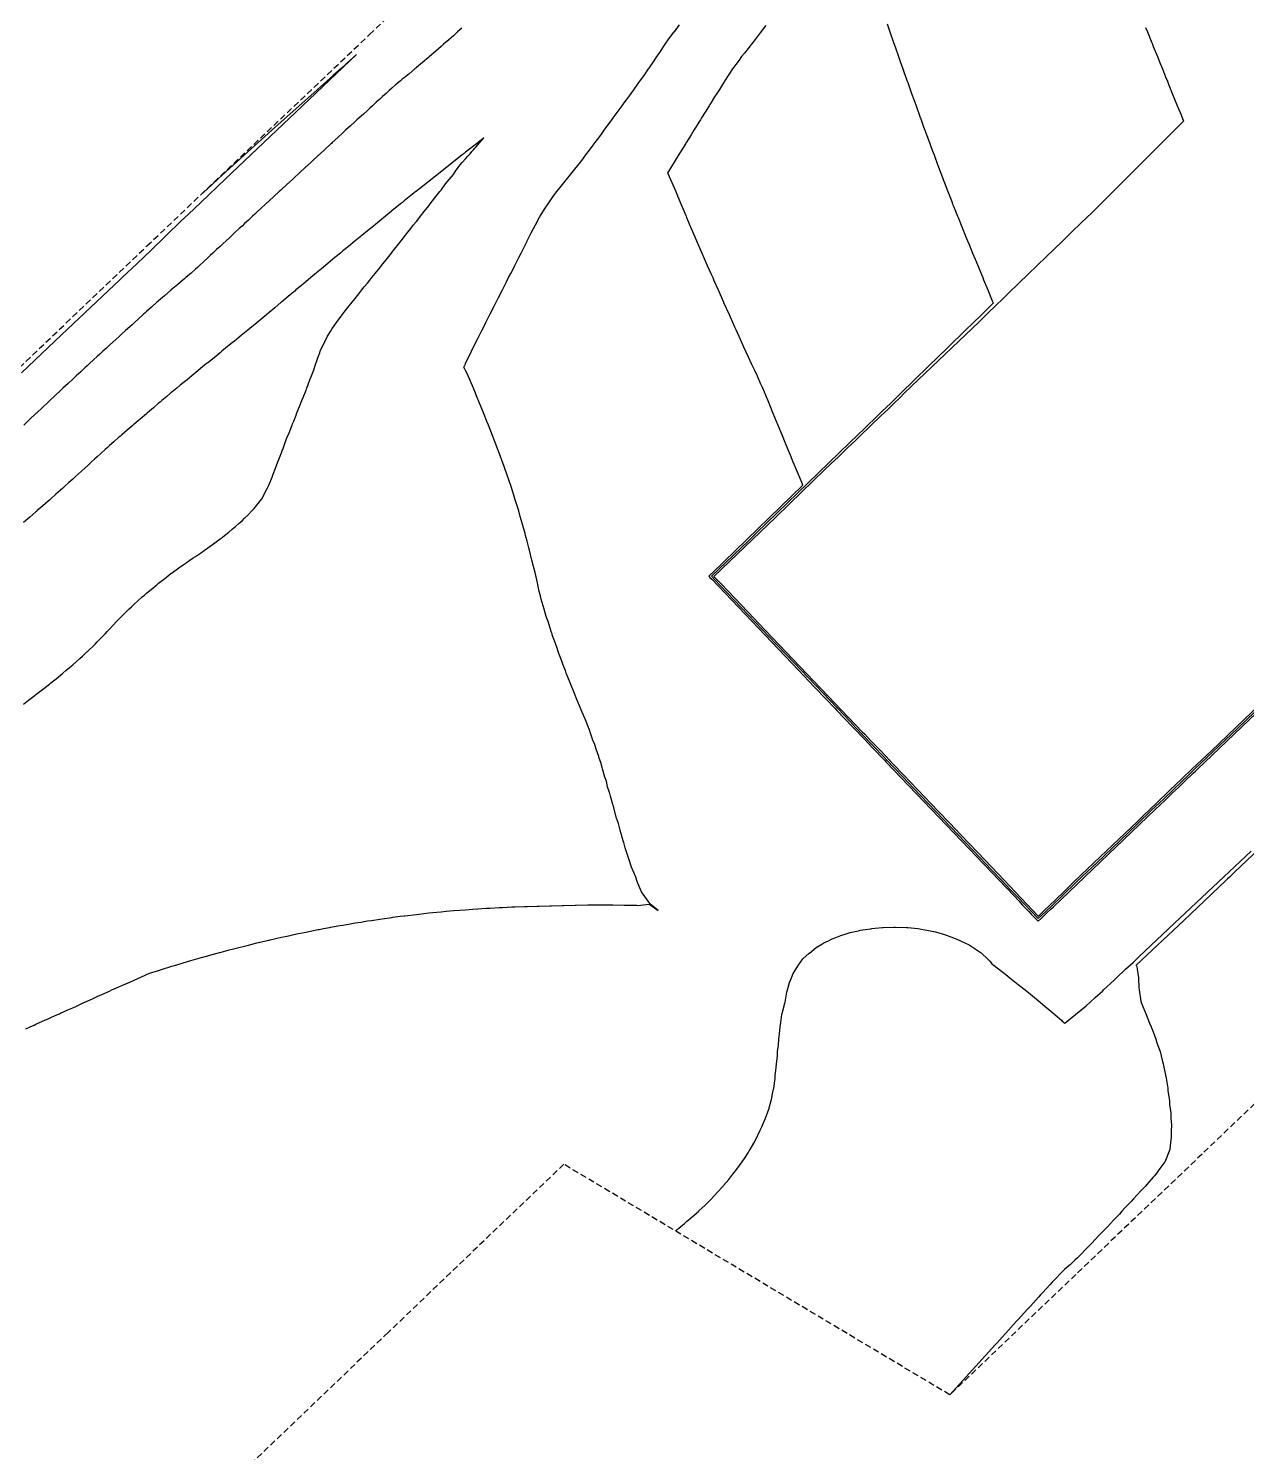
# Model space of a CAD drawing. Extents: x 6012137 to 6013842, y 2108997 to 2110704.
# Drawn here: x 6013076.1 to 6013175.3, y 2109913 to 2110028.9 of the extents above; entities that cross this region are included whole.
import ezdxf

# ---------------------------------------------------------------- set-up
doc = ezdxf.new("R2010")
doc.units = 0
doc.linetypes.add('HIDDENX2', pattern=[0.75, 0.5, -0.25])
doc.layers.get('0').update_dxf_attribs({"linetype": 'CONTINUOUS'})

msp = doc.modelspace()

# ---------------------------------------------------------------- linework, layer by layer
at = {"color": 6, "linetype": 'CONTINUOUS', "flags": 128}
for points in [[(6013111.38, 2110028.91), (6013111.03, 2110028.61), (6013110.84, 2110028.44), (6013110.68, 2110028.3), (6013110.31, 2110027.98), (6013109.89, 2110027.61), (6013109.78, 2110027.51), (6013109.68, 2110027.43), (6013109.24, 2110027.05), (6013108.73, 2110026.61), (6013108.7, 2110026.58), (6013108.68, 2110026.56), (6013108.16, 2110026.12), (6013107.68, 2110025.72), (6013107.62, 2110025.67), (6013107.55, 2110025.61), (6013107.07, 2110025.21), (6013106.68, 2110024.89), (6013106.52, 2110024.76), (6013106.34, 2110024.61), (6013105.98, 2110024.3), (6013105.68, 2110024.04), (6013105.45, 2110023.84), (6013105.2, 2110023.61), (6013104.92, 2110023.36), (6013104.68, 2110023.14), (6013104.4, 2110022.89), (6013104.09, 2110022.61), (6013103.88, 2110022.41), (6013103.68, 2110022.23), (6013103.36, 2110021.93), (6013103, 2110021.61), (6013102.83, 2110021.45), (6013102.68, 2110021.31), (6013102.31, 2110020.97), (6013101.91, 2110020.61), (6013101.79, 2110020.5), (6013101.68, 2110020.4), (6013101.27, 2110020.02), (6013100.82, 2110019.61), (6013100.75, 2110019.54), (6013100.68, 2110019.48), (6013100.23, 2110019.06), (6013099.74, 2110018.61), (6013099.71, 2110018.58), (6013099.68, 2110018.55), (6013099.19, 2110018.1), (6013098.68, 2110017.63), (6013098.67, 2110017.62), (6013098.65, 2110017.61), (6013098.15, 2110017.14), (6013097.68, 2110016.71), (6013097.63, 2110016.66), (6013097.57, 2110016.61), (6013097.11, 2110016.18), (6013096.68, 2110015.79), (6013096.59, 2110015.7), (6013096.49, 2110015.61), (6013096.07, 2110015.22), (6013095.68, 2110014.86), (6013095.41, 2110014.61), (6013094.68, 2110013.94), (6013094.51, 2110013.78), (6013094.33, 2110013.61), (6013093.99, 2110013.3), (6013093.68, 2110013.01), (6013093.47, 2110012.81), (6013093.25, 2110012.61), (6013092.95, 2110012.33), (6013092.68, 2110012.08), (6013092.44, 2110011.85), (6013092.17, 2110011.61), (6013091.92, 2110011.37), (6013091.68, 2110011.15), (6013091.4, 2110010.89), (6013091.1, 2110010.61), (6013090.88, 2110010.4), (6013090.68, 2110010.22), (6013090.36, 2110009.92), (6013090.02, 2110009.61), (6013089.84, 2110009.44), (6013089.68, 2110009.3), (6013089.32, 2110008.97), (6013088.9, 2110008.61), (6013088.78, 2110008.51), (6013088.68, 2110008.42), (6013088.24, 2110008.05), (6013087.7, 2110007.61), (6013087.69, 2110007.6), (6013087.68, 2110007.59), (6013087.15, 2110007.14), (6013086.68, 2110006.73), (6013086.62, 2110006.67), (6013086.54, 2110006.61), (6013086.09, 2110006.2), (6013085.68, 2110005.84), (6013085.56, 2110005.73), (6013085.42, 2110005.61), (6013085.03, 2110005.25), (6013084.68, 2110004.94), (6013084.51, 2110004.78), (6013084.32, 2110004.61), (6013083.98, 2110004.3), (6013083.68, 2110004.03), (6013083.46, 2110003.82), (6013083.22, 2110003.61), (6013082.94, 2110003.35), (6013082.68, 2110003.11), (6013082.42, 2110002.87), (6013082.13, 2110002.61), (6013081.9, 2110002.39), (6013081.68, 2110002.19), (6013081.38, 2110001.91), (6013081.05, 2110001.61), (6013080.86, 2110001.43), (6013080.68, 2110001.27), (6013080.34, 2110000.95), (6013079.97, 2110000.61), (6013079.82, 2110000.47), (6013079.68, 2110000.34), (6013079.3, 2109999.99), (6013078.89, 2109999.61), (6013078.78, 2109999.51), (6013078.68, 2109999.41), (6013078.26, 2109999.02), (6013077.82, 2109998.61), (6013077.75, 2109998.54), (6013077.68, 2109998.47), (6013077.23, 2109998.05), (6013076.76, 2109997.61), (6013076.72, 2109997.57), (6013076.68, 2109997.54), (6013076.2, 2109997.09), (6013075.69, 2109996.61)], [(6013075.85, 2109947.44), (6013076.22, 2109947.61), (6013076.54, 2109947.75), (6013076.68, 2109947.82), (6013077.23, 2109948.06), (6013077.68, 2109948.27), (6013077.91, 2109948.37), (6013078.43, 2109948.61), (6013078.6, 2109948.68), (6013078.68, 2109948.72), (6013079.29, 2109948.99), (6013079.68, 2109949.17), (6013079.98, 2109949.3), (6013080.65, 2109949.61), (6013080.67, 2109949.61), (6013080.68, 2109949.62), (6013081.36, 2109949.92), (6013081.68, 2109950.07), (6013082.05, 2109950.23), (6013082.68, 2109950.52), (6013082.88, 2109950.61), (6013083.43, 2109950.86), (6013083.68, 2109950.97), (6013084.34, 2109951.26), (6013085.93, 2109951.98), (6013086.68, 2109952.21), (6013086.98, 2109952.31), (6013087.68, 2109952.52), (6013087.74, 2109952.54), (6013087.96, 2109952.61), (6013088.51, 2109952.77), (6013088.68, 2109952.82), (6013089.29, 2109953), (6013089.68, 2109953.12), (6013090.06, 2109953.22), (6013090.68, 2109953.4), (6013090.84, 2109953.44), (6013091.45, 2109953.61), (6013091.63, 2109953.66), (6013091.68, 2109953.67), (6013092.42, 2109953.87), (6013092.68, 2109953.94), (6013093.21, 2109954.07), (6013093.68, 2109954.19), (6013094.01, 2109954.27), (6013094.68, 2109954.44), (6013094.82, 2109954.47), (6013095.4, 2109954.61), (6013095.63, 2109954.66), (6013095.68, 2109954.67), (6013095.77, 2109954.69), (6013096.68, 2109954.9), (6013097.26, 2109955.03), (6013097.68, 2109955.12), (6013098.08, 2109955.2), (6013098.68, 2109955.33), (6013098.91, 2109955.37), (6013099.68, 2109955.53), (6013099.75, 2109955.54), (6013100.11, 2109955.61), (6013100.59, 2109955.7), (6013100.68, 2109955.72), (6013101.43, 2109955.85), (6013101.68, 2109955.9), (6013102.29, 2109956), (6013102.68, 2109956.07), (6013103.14, 2109956.14), (6013103.68, 2109956.23), (6013104.01, 2109956.28), (6013104.68, 2109956.38), (6013104.88, 2109956.41), (6013105.68, 2109956.52), (6013105.76, 2109956.53), (6013106.34, 2109956.61), (6013106.68, 2109956.65), (6013106.73, 2109956.66), (6013107.68, 2109956.77), (6013107.87, 2109956.79), (6013108.68, 2109956.88), (6013109.34, 2109956.95), (6013109.68, 2109956.98), (6013110.1, 2109957.02), (6013110.68, 2109957.07), (6013111.19, 2109957.11), (6013111.68, 2109957.15), (6013112.27, 2109957.2), (6013112.68, 2109957.22), (6013113.34, 2109957.26), (6013113.68, 2109957.28), (6013114.4, 2109957.32), (6013114.68, 2109957.34), (6013115.44, 2109957.37), (6013115.68, 2109957.38), (6013116.48, 2109957.4), (6013116.68, 2109957.41), (6013117.51, 2109957.43), (6013117.68, 2109957.44), (6013118.54, 2109957.47), (6013118.68, 2109957.47), (6013119.57, 2109957.5), (6013119.68, 2109957.5), (6013120.6, 2109957.53), (6013120.68, 2109957.52), (6013121.62, 2109957.54), (6013121.68, 2109957.54), (6013121.75, 2109957.54), (6013122.68, 2109957.54), (6013122.75, 2109957.54), (6013123.68, 2109957.54), (6013124.6, 2109957.53), (6013124.68, 2109957.52), (6013125.59, 2109957.51), (6013125.68, 2109957.5), (6013126.66, 2109957.59), (6013126.68, 2109957.58), (6013127.35, 2109957.09), (6013126.7, 2109957.61), (6013126.68, 2109957.65), (6013126.01, 2109958.61), (6013125.68, 2109959.36), (6013125.59, 2109959.61), (6013125.56, 2109959.73), (6013125.18, 2109960.61), (6013124.98, 2109961.3), (6013124.86, 2109961.61), (6013124.68, 2109962.19), (6013124.56, 2109962.61), (6013124.52, 2109962.76), (6013124.26, 2109963.61), (6013124.12, 2109964.16), (6013123.98, 2109964.61), (6013123.73, 2109965.56), (6013123.71, 2109965.61), (6013123.68, 2109965.71), (6013123.47, 2109966.39), (6013123.43, 2109966.61), (6013123.24, 2109967.16), (6013123.14, 2109967.61), (6013123.01, 2109967.94), (6013122.84, 2109968.61), (6013122.8, 2109968.72), (6013122.68, 2109969.12), (6013122.56, 2109969.48), (6013122.53, 2109969.61), (6013122.3, 2109970.22), (6013122.19, 2109970.61), (6013122.04, 2109970.96), (6013121.83, 2109971.61), (6013121.79, 2109971.71), (6013121.68, 2109971.98), (6013121.43, 2109972.61), (6013121.26, 2109973.03), (6013121.02, 2109973.61), (6013120.68, 2109974.41), (6013120.6, 2109974.61), (6013120.54, 2109974.74), (6013120.19, 2109975.61), (6013119.87, 2109976.41), (6013119.8, 2109976.61), (6013119.68, 2109976.91), (6013119.42, 2109977.61), (6013119.28, 2109978.01), (6013119.07, 2109978.61), (6013118.74, 2109979.54), (6013118.72, 2109979.61), (6013118.68, 2109979.73), (6013118.39, 2109980.61), (6013118.25, 2109981.03), (6013118.07, 2109981.61), (6013117.82, 2109982.43), (6013117.77, 2109982.69), (6013117.68, 2109983.05), (6013117.56, 2109983.61), (6013117.52, 2109983.77), (6013117.33, 2109984.61), (6013117.21, 2109985.08), (6013117.08, 2109985.61), (6013116.88, 2109986.41), (6013116.83, 2109986.61), (6013116.68, 2109987.16), (6013116.56, 2109987.61), (6013116.52, 2109987.77), (6013116.29, 2109988.61), (6013116.13, 2109989.16), (6013116, 2109989.61), (6013115.7, 2109990.59), (6013115.69, 2109990.61), (6013115.68, 2109990.64), (6013115.38, 2109991.61), (6013115.22, 2109992.06), (6013115.04, 2109992.61), (6013114.68, 2109993.6), (6013114.68, 2109993.61), (6013114.68, 2109993.61), (6013114.31, 2109994.61), (6013114.08, 2109995.2), (6013113.93, 2109995.61), (6013113.68, 2109996.24), (6013113.54, 2109996.61), (6013113.44, 2109996.85), (6013113.14, 2109997.61), (6013112.76, 2109998.53), (6013112.73, 2109998.61), (6013112.68, 2109998.72), (6013112.31, 2109999.61), (6013112.04, 2110000.24), (6013111.89, 2110000.61), (6013111.82, 2110000.75), (6013111.68, 2110001.04), (6013111.62, 2110001.15), (6013111.6, 2110001.2), (6013111.58, 2110001.23), (6013111.57, 2110001.25), (6013111.57, 2110001.27), (6013111.56, 2110001.28), (6013111.54, 2110001.32), (6013111.62, 2110001.47), (6013111.63, 2110001.5), (6013111.68, 2110001.61), (6013111.68, 2110001.61), (6013111.68, 2110001.61), (6013111.68, 2110001.61), (6013111.68, 2110001.61), (6013112.16, 2110002.61), (6013112.32, 2110002.97), (6013112.66, 2110003.61), (6013112.66, 2110003.62), (6013112.68, 2110003.65), (6013112.99, 2110004.3), (6013113.15, 2110004.61), (6013113.32, 2110004.96), (6013113.66, 2110005.61), (6013113.66, 2110005.62), (6013113.68, 2110005.65), (6013114, 2110006.29), (6013114.16, 2110006.61), (6013114.33, 2110006.95), (6013114.68, 2110007.61), (6013114.68, 2110007.61), (6013114.68, 2110007.62), (6013115.01, 2110008.27), (6013115.18, 2110008.61), (6013115.35, 2110008.94), (6013115.68, 2110009.58), (6013115.69, 2110009.6), (6013115.69, 2110009.61), (6013116.02, 2110010.26), (6013116.19, 2110010.61), (6013116.36, 2110010.93), (6013116.68, 2110011.58), (6013116.69, 2110011.6), (6013116.69, 2110011.61), (6013117.02, 2110012.26), (6013117.2, 2110012.61), (6013117.37, 2110012.92), (6013117.68, 2110013.47), (6013117.73, 2110013.56), (6013117.75, 2110013.61), (6013118.11, 2110014.18), (6013118.39, 2110014.61), (6013118.51, 2110014.78), (6013118.68, 2110015.02), (6013118.92, 2110015.37), (6013119.1, 2110015.61), (6013119.35, 2110015.93), (6013119.68, 2110016.34), (6013119.8, 2110016.49), (6013119.89, 2110016.61), (6013120.25, 2110017.04), (6013120.68, 2110017.58), (6013120.69, 2110017.6), (6013120.7, 2110017.61), (6013121.13, 2110018.16), (6013121.47, 2110018.61), (6013121.56, 2110018.73), (6013121.68, 2110018.88), (6013121.99, 2110019.3), (6013122.22, 2110019.61), (6013122.42, 2110019.87), (6013122.68, 2110020.22), (6013122.96, 2110020.61), (6013123.68, 2110021.58), (6013123.69, 2110021.59), (6013123.7, 2110021.61), (6013124.11, 2110022.17), (6013124.43, 2110022.61), (6013124.54, 2110022.75), (6013124.68, 2110022.95), (6013124.96, 2110023.33), (6013125.15, 2110023.61), (6013125.38, 2110023.91), (6013125.68, 2110024.33), (6013125.79, 2110024.49), (6013125.87, 2110024.61), (6013126.21, 2110025.08), (6013126.58, 2110025.61), (6013126.62, 2110025.66), (6013126.68, 2110025.75), (6013127.03, 2110026.26), (6013127.26, 2110026.61), (6013127.43, 2110026.86), (6013127.68, 2110027.23), (6013127.83, 2110027.46), (6013127.93, 2110027.61), (6013128.24, 2110028.05), (6013128.66, 2110028.61), (6013128.67, 2110028.62), (6013128.68, 2110028.63), (6013129.11, 2110029.18)], [(6013136.14, 2110029.15), (6013135.73, 2110028.61), (6013135.71, 2110028.58), (6013135.68, 2110028.54), (6013135.27, 2110028.01), (6013134.95, 2110027.61), (6013134.83, 2110027.45), (6013134.68, 2110027.26), (6013134.39, 2110026.9), (6013134.16, 2110026.61), (6013133.95, 2110026.33), (6013133.68, 2110025.96), (6013133.53, 2110025.76), (6013133.42, 2110025.61), (6013133.12, 2110025.16), (6013132.76, 2110024.61), (6013132.73, 2110024.55), (6013132.68, 2110024.47), (6013132.35, 2110023.94), (6013132.14, 2110023.61), (6013131.96, 2110023.32), (6013131.68, 2110022.87), (6013131.58, 2110022.71), (6013131.52, 2110022.61), (6013131.2, 2110022.09), (6013130.9, 2110021.61), (6013130.81, 2110021.47), (6013130.68, 2110021.26), (6013130.43, 2110020.86), (6013130.27, 2110020.61), (6013130.05, 2110020.24), (6013129.68, 2110019.65), (6013129.66, 2110019.62), (6013129.65, 2110019.61), (6013129.6, 2110019.53), (6013129.19, 2110018.86), (6013128.92, 2110018.43), (6013128.74, 2110018.15), (6013128.14, 2110017.18), (6013128.13, 2110017.16), (6013128.14, 2110017.14), (6013128.15, 2110017.11), (6013128.16, 2110017.09), (6013128.37, 2110016.61), (6013128.68, 2110015.87), (6013128.79, 2110015.61), (6013128.87, 2110015.41), (6013129.21, 2110014.61), (6013129.61, 2110013.68), (6013129.64, 2110013.61), (6013129.68, 2110013.51), (6013130.06, 2110012.61), (6013130.35, 2110011.94), (6013130.49, 2110011.61), (6013130.68, 2110011.17), (6013130.92, 2110010.61), (6013131.11, 2110010.17), (6013131.36, 2110009.61), (6013131.68, 2110008.88), (6013131.8, 2110008.61), (6013131.9, 2110008.39), (6013132.24, 2110007.61), (6013132.68, 2110006.62), (6013132.69, 2110006.61), (6013132.69, 2110006.59), (6013133.13, 2110005.61), (6013133.5, 2110004.79), (6013133.58, 2110004.61), (6013133.68, 2110004.39), (6013134.03, 2110003.61), (6013134.32, 2110002.97), (6013134.48, 2110002.61), (6013134.68, 2110002.17), (6013134.94, 2110001.61), (6013135.17, 2110001.12), (6013135.41, 2110000.61), (6013135.68, 2110000.01), (6013135.81, 2109999.74), (6013135.81, 2109999.73), (6013135.83, 2109999.68), (6013135.85, 2109999.66), (6013135.85, 2109999.65), (6013135.85, 2109999.64), (6013136.07, 2109999.11), (6013136.11, 2109999.03), (6013136.28, 2109998.61), (6013136.68, 2109997.64), (6013136.69, 2109997.61), (6013136.7, 2109997.58), (6013137.11, 2109996.61), (6013137.41, 2109995.88), (6013137.52, 2109995.61), (6013137.68, 2109995.21), (6013137.93, 2109994.61), (6013138.11, 2109994.18), (6013138.34, 2109993.61), (6013138.68, 2109992.79), (6013138.76, 2109992.61), (6013139.03, 2109991.95), (6013139.04, 2109991.93), (6013139.06, 2109991.87), (6013139.08, 2109991.83), (6013139.09, 2109991.79), (6013139.1, 2109991.77), (6013139.11, 2109991.75), (6013139.12, 2109991.73), (6013139.13, 2109991.71), (6013139.13, 2109991.71), (6013132.71, 2109985.48), (6013132.48, 2109985.26), (6013131.48, 2109984.3), (6013131.58, 2109984.19), (6013131.72, 2109984.05), (6013138.8, 2109976.64), (6013140.07, 2109975.3), (6013141.07, 2109974.26), (6013141.74, 2109973.55), (6013141.91, 2109973.38), (6013143.22, 2109972), (6013144.18, 2109971), (6013144.77, 2109970.39), (6013144.89, 2109970.25), (6013145.16, 2109969.98), (6013145.44, 2109969.68), (6013145.65, 2109969.46), (6013145.81, 2109969.29), (6013145.94, 2109969.15), (6013156.34, 2109958.27), (6013156.72, 2109957.87), (6013157.04, 2109957.53), (6013157.31, 2109957.24), (6013157.55, 2109957), (6013157.75, 2109956.79), (6013158.31, 2109956.21), (6013158.57, 2109956.46), (6013159.05, 2109956.91), (6013159.34, 2109957.2), (6013159.55, 2109957.39), (6013167.83, 2109965.3), (6013168.64, 2109966.07), (6013169.25, 2109966.66), (6013169.73, 2109967.11), (6013170.12, 2109967.48), (6013170.44, 2109967.79), (6013170.7, 2109968.04), (6013170.93, 2109968.26), (6013171.12, 2109968.44), (6013171.29, 2109968.6), (6013176.66, 2109973.73)], [(6013146, 2110029.28), (6013146.24, 2110028.61), (6013146.53, 2110027.75), (6013146.58, 2110027.61), (6013146.68, 2110027.33), (6013146.93, 2110026.61), (6013147.07, 2110026.22), (6013147.29, 2110025.61), (6013147.62, 2110024.67), (6013147.64, 2110024.61), (6013147.68, 2110024.49), (6013148, 2110023.61), (6013148.18, 2110023.11), (6013148.36, 2110022.61), (6013148.68, 2110021.72), (6013148.71, 2110021.64), (6013148.72, 2110021.61), (6013148.98, 2110020.9), (6013149.09, 2110020.61), (6013149.25, 2110020.17), (6013149.45, 2110019.61), (6013149.52, 2110019.44), (6013149.68, 2110019), (6013149.83, 2110018.61), (6013149.91, 2110018.37), (6013150.2, 2110017.61), (6013150.52, 2110016.77), (6013150.58, 2110016.61), (6013150.68, 2110016.34), (6013150.96, 2110015.61), (6013151.16, 2110015.08), (6013151.3, 2110014.72), (6013151.34, 2110014.59), (6013151.38, 2110014.48), (6013151.39, 2110014.48), (6013151.39, 2110014.48), (6013151.39, 2110014.47), (6013151.39, 2110014.46), (6013151.41, 2110014.42), (6013151.68, 2110013.76), (6013151.74, 2110013.61), (6013151.78, 2110013.5), (6013152.15, 2110012.61), (6013152.48, 2110011.81), (6013152.56, 2110011.61), (6013152.68, 2110011.31), (6013152.97, 2110010.61), (6013153.17, 2110010.12), (6013153.38, 2110009.61), (6013153.68, 2110008.87), (6013153.79, 2110008.61), (6013153.86, 2110008.42), (6013154.2, 2110007.61), (6013154.56, 2110006.73), (6013154.61, 2110006.61), (6013154.62, 2110006.58), (6013154.62, 2110006.57), (6013154.62, 2110006.56), (6013154.63, 2110006.56), (6013154.63, 2110006.56), (6013154.63, 2110006.56), (6013154.64, 2110006.53), (6013154.54, 2110006.42), (6013153.79, 2110005.7), (6013152.87, 2110004.79), (6013152.53, 2110004.47), (6013150.84, 2110002.82), (6013149.41, 2110001.42), (6013148.19, 2110000.23), (6013147.16, 2109999.23), (6013146.3, 2109998.4), (6013145.58, 2109997.7), (6013144.97, 2109997.12), (6013144.47, 2109996.63), (6013144.05, 2109996.22), (6013143.69, 2109995.89), (6013143.4, 2109995.6), (6013143.15, 2109995.37), (6013142.94, 2109995.17), (6013135.38, 2109987.83), (6013134.71, 2109987.18), (6013131.69, 2109984.3), (6013132.01, 2109983.97), (6013132.42, 2109983.54), (6013136.98, 2109978.76), (6013137.8, 2109977.9), (6013142.53, 2109972.95), (6013142.96, 2109972.49), (6013143.47, 2109971.96), (6013144.06, 2109971.34), (6013144.77, 2109970.6), (6013145, 2109970.36), (6013145.64, 2109969.69), (6013146.51, 2109968.78), (6013146.64, 2109968.65), (6013147.27, 2109967.98), (6013147.76, 2109967.47), (6013148.15, 2109967.05), (6013152.4, 2109962.61), (6013153.56, 2109961.4), (6013154.52, 2109960.39), (6013155.34, 2109959.53), (6013156.04, 2109958.8), (6013156.65, 2109958.16), (6013158.31, 2109956.42), (6013158.57, 2109956.67), (6013159.36, 2109957.42), (6013160.3, 2109958.31), (6013161.44, 2109959.41), (6013162.32, 2109960.25), (6013163.11, 2109961), (6013164.95, 2109962.76), (6013166.39, 2109964.13), (6013167.55, 2109965.24), (6013168.51, 2109966.15), (6013169.31, 2109966.92), (6013169.98, 2109967.56), (6013170.57, 2109968.12), (6013171.07, 2109968.61), (6013174.54, 2109971.91), (6013178.08, 2109975.29)], [(6013167.05, 2110028.98), (6013167.2, 2110028.61), (6013167.56, 2110027.72), (6013167.61, 2110027.61), (6013167.68, 2110027.43), (6013168.02, 2110026.61), (6013168.24, 2110026.04), (6013168.42, 2110025.61), (6013168.68, 2110024.97), (6013168.83, 2110024.61), (6013168.93, 2110024.36), (6013169.23, 2110023.61), (6013169.61, 2110022.68), (6013169.64, 2110022.61), (6013169.68, 2110022.5), (6013169.94, 2110021.87), (6013170.15, 2110021.34), (6013162.67, 2110013.89), (6013161.82, 2110013.07), (6013161.03, 2110012.3), (6013160.28, 2110011.58), (6013159.59, 2110010.91), (6013158.96, 2110010.31), (6013157.49, 2110008.9), (6013155.95, 2110007.39), (6013155.43, 2110006.88), (6013154.86, 2110006.33), (6013154.22, 2110005.71), (6013153.49, 2110005), (6013147.43, 2109999.22), (6013147.04, 2109998.83), (6013146.59, 2109998.4), (6013146.08, 2109997.91), (6013145.48, 2109997.32), (6013144.72, 2109996.6), (6013143.73, 2109995.64), (6013143.47, 2109995.39), (6013142.79, 2109994.74), (6013142.05, 2109994.03), (6013141.43, 2109993.45), (6013140.91, 2109992.95), (6013138.06, 2109990.18), (6013136.93, 2109989.1), (6013131.9, 2109984.29), (6013132.43, 2109983.74), (6013133.11, 2109983.02), (6013135.16, 2109980.88), (6013135.53, 2109980.49), (6013143.98, 2109971.64), (6013144.18, 2109971.43), (6013144.41, 2109971.19), (6013144.68, 2109970.91), (6013145.01, 2109970.57), (6013145.11, 2109970.46), (6013145.4, 2109970.16), (6013145.89, 2109969.65), (6013146.51, 2109968.99), (6013147.33, 2109968.13), (6013148.47, 2109966.94), (6013150.14, 2109965.2), (6013151.1, 2109964.18), (6013152, 2109963.25), (6013153.36, 2109961.82), (6013154.53, 2109960.6), (6013155.54, 2109959.54), (6013158.32, 2109956.63), (6013158.43, 2109956.74), (6013158.79, 2109957.08), (6013159.22, 2109957.49), (6013159.74, 2109957.99), (6013160.39, 2109958.61), (6013161.22, 2109959.41), (6013162.33, 2109960.47), (6013163.88, 2109961.94), (6013166.36, 2109964.31), (6013166.78, 2109964.72), (6013166.92, 2109964.85), (6013167.91, 2109965.79), (6013169.04, 2109966.87), (6013170.01, 2109967.8), (6013170.86, 2109968.61), (6013172.42, 2109970.09), (6013178.35, 2109975.76)], [(6013075.51, 2110000.85), (6013078.78, 2110003.94), (6013083.51, 2110008.44), (6013083.74, 2110008.65), (6013084.89, 2110009.74), (6013086.07, 2110010.86), (6013088.49, 2110013.2), (6013089.11, 2110013.79), (6013090.11, 2110014.74), (6013092.1, 2110016.63), (6013098.4, 2110022.61), (6013102.79, 2110026.78), (6013102.25, 2110026.29), (6013101.97, 2110026.04), (6013101.56, 2110025.67), (6013100.89, 2110025.07), (6013099.59, 2110023.91), (6013095.9, 2110020.61), (6013093.91, 2110018.83), (6013091.88, 2110016.97), (6013090.66, 2110015.85), (6013090.15, 2110015.39)], [(6013113.17, 2110019.99), (6013112.96, 2110019.82), (6013112.67, 2110019.59), (6013111.68, 2110018.82), (6013111.56, 2110018.72), (6013111.41, 2110018.61), (6013110.69, 2110018.04), (6013110.46, 2110017.85), (6013110.15, 2110017.61), (6013109.23, 2110016.88), (6013107.91, 2110015.83), (6013107.68, 2110015.65), (6013107.66, 2110015.63), (6013107.62, 2110015.61), (6013106.68, 2110014.85), (6013106.55, 2110014.74), (6013106.38, 2110014.61), (6013105.68, 2110014.04), (6013105.44, 2110013.85), (6013105.15, 2110013.61), (6013104.68, 2110013.23), (6013104.34, 2110012.95), (6013103.92, 2110012.61), (6013103.68, 2110012.42), (6013103.24, 2110012.05), (6013102.69, 2110011.61), (6013102.68, 2110011.6), (6013102.14, 2110011.15), (6013101.68, 2110010.78), (6013101.59, 2110010.7), (6013101.48, 2110010.61), (6013101.04, 2110010.25), (6013100.68, 2110009.95), (6013100.49, 2110009.79), (6013100.27, 2110009.61), (6013099.95, 2110009.34), (6013099.68, 2110009.12), (6013099.4, 2110008.89), (6013099.06, 2110008.61), (6013098.85, 2110008.43), (6013098.68, 2110008.29), (6013098.31, 2110007.98), (6013097.86, 2110007.61), (6013097.76, 2110007.52), (6013097.68, 2110007.46), (6013097.22, 2110007.07), (6013096.68, 2110006.61), (6013096.68, 2110006.61), (6013096.67, 2110006.61), (6013096.13, 2110006.15), (6013095.68, 2110005.77), (6013095.49, 2110005.61), (6013094.68, 2110004.94), (6013094.5, 2110004.79), (6013094.28, 2110004.61), (6013093.95, 2110004.34), (6013093.68, 2110004.12), (6013093.4, 2110003.89), (6013093.05, 2110003.61), (6013092.85, 2110003.44), (6013092.68, 2110003.31), (6013092.3, 2110002.99), (6013091.82, 2110002.61), (6013091.74, 2110002.54), (6013091.68, 2110002.49), (6013091.19, 2110002.09), (6013090.68, 2110001.68), (6013090.64, 2110001.65), (6013090.59, 2110001.61), (6013090.09, 2110001.2), (6013089.68, 2110000.86), (6013089.54, 2110000.75), (6013089.37, 2110000.61), (6013088.99, 2110000.3), (6013088.68, 2110000.04), (6013088.44, 2109999.85), (6013088.15, 2109999.61), (6013087.89, 2109999.39), (6013087.68, 2109999.22), (6013087.35, 2109998.94), (6013086.95, 2109998.61), (6013086.81, 2109998.48), (6013086.68, 2109998.38), (6013086.26, 2109998.02), (6013085.77, 2109997.61), (6013085.72, 2109997.57), (6013085.68, 2109997.53), (6013085.18, 2109997.1), (6013084.68, 2109996.68), (6013084.64, 2109996.64), (6013084.6, 2109996.61), (6013084.11, 2109996.18), (6013083.68, 2109995.81), (6013083.57, 2109995.71), (6013083.45, 2109995.61), (6013083.04, 2109995.25), (6013082.68, 2109994.93), (6013082.51, 2109994.78), (6013082.32, 2109994.61), (6013081.98, 2109994.3), (6013081.68, 2109994.03), (6013081.46, 2109993.83), (6013081.22, 2109993.61), (6013080.94, 2109993.35), (6013080.68, 2109993.11), (6013080.42, 2109992.87), (6013080.13, 2109992.61), (6013079.89, 2109992.39), (6013079.68, 2109992.2), (6013079.37, 2109991.92), (6013079.02, 2109991.61), (6013078.84, 2109991.44), (6013078.68, 2109991.3), (6013078.31, 2109990.97), (6013077.9, 2109990.61), (6013077.78, 2109990.5), (6013077.68, 2109990.41), (6013077.25, 2109990.04), (6013076.76, 2109989.61), (6013076.72, 2109989.57), (6013076.68, 2109989.54), (6013076.18, 2109989.1), (6013075.68, 2109988.67)], [(6013075.68, 2109973.89), (6013076.08, 2109974.2), (6013076.61, 2109974.61), (6013076.65, 2109974.64), (6013076.68, 2109974.66), (6013077.22, 2109975.07), (6013077.68, 2109975.43), (6013077.78, 2109975.51), (6013077.91, 2109975.61), (6013078.33, 2109975.95), (6013078.68, 2109976.24), (6013078.88, 2109976.41), (6013079.12, 2109976.61), (6013079.42, 2109976.86), (6013079.68, 2109977.09), (6013079.96, 2109977.33), (6013080.27, 2109977.61), (6013080.48, 2109977.8), (6013080.68, 2109977.99), (6013081, 2109978.28), (6013081.34, 2109978.61), (6013081.51, 2109978.78), (6013081.68, 2109978.95), (6013082.01, 2109979.28), (6013082.32, 2109979.61), (6013082.49, 2109979.8), (6013082.68, 2109980), (6013082.97, 2109980.31), (6013083.25, 2109980.61), (6013083.46, 2109980.83), (6013083.68, 2109981.05), (6013083.96, 2109981.33), (6013084.25, 2109981.61), (6013084.47, 2109981.82), (6013084.68, 2109982.02), (6013084.99, 2109982.3), (6013085.34, 2109982.61), (6013085.52, 2109982.77), (6013085.68, 2109982.91), (6013086.06, 2109983.23), (6013086.52, 2109983.61), (6013086.61, 2109983.68), (6013086.68, 2109983.74), (6013087.17, 2109984.12), (6013087.68, 2109984.51), (6013087.73, 2109984.55), (6013087.81, 2109984.61), (6013088.32, 2109984.97), (6013088.68, 2109985.23), (6013088.91, 2109985.38), (6013089.23, 2109985.61), (6013089.5, 2109985.79), (6013089.68, 2109985.91), (6013090.09, 2109986.19), (6013090.68, 2109986.6), (6013090.68, 2109986.6), (6013090.69, 2109986.61), (6013091.26, 2109987.02), (6013091.68, 2109987.34), (6013091.84, 2109987.45), (6013092.04, 2109987.61), (6013092.39, 2109987.89), (6013092.68, 2109988.14), (6013092.94, 2109988.35), (6013093.25, 2109988.61), (6013093.47, 2109988.82), (6013093.68, 2109989.02), (6013093.98, 2109989.31), (6013094.28, 2109989.61), (6013094.47, 2109989.82), (6013094.68, 2109990.08), (6013095.08, 2109990.61), (6013095.51, 2109991.43), (6013095.61, 2109991.61), (6013095.68, 2109991.77), (6013095.92, 2109992.37), (6013096, 2109992.61), (6013096.2, 2109993.09), (6013096.39, 2109993.61), (6013096.47, 2109993.81), (6013096.68, 2109994.34), (6013096.75, 2109994.54), (6013096.78, 2109994.61), (6013097.02, 2109995.26), (6013097.15, 2109995.61), (6013097.3, 2109995.98), (6013097.55, 2109996.61), (6013097.59, 2109996.7), (6013097.68, 2109996.92), (6013097.87, 2109997.42), (6013097.94, 2109997.61), (6013098.15, 2109998.13), (6013098.34, 2109998.61), (6013098.44, 2109998.85), (6013098.68, 2109999.44), (6013098.73, 2109999.56), (6013098.74, 2109999.61), (6013099, 2110000.28), (6013099.12, 2110000.61), (6013099.28, 2110001.01), (6013099.48, 2110001.61), (6013099.53, 2110001.75), (6013099.68, 2110002.16), (6013099.8, 2110002.49), (6013099.84, 2110002.61), (6013100.1, 2110003.19), (6013100.31, 2110003.61), (6013100.44, 2110003.84), (6013100.68, 2110004.22), (6013100.82, 2110004.46), (6013100.91, 2110004.61), (6013101.23, 2110005.05), (6013101.64, 2110005.61), (6013101.66, 2110005.63), (6013101.68, 2110005.66), (6013102.1, 2110006.19), (6013102.43, 2110006.61), (6013102.54, 2110006.74), (6013102.68, 2110006.91), (6013102.99, 2110007.3), (6013103.24, 2110007.61), (6013103.43, 2110007.85), (6013103.68, 2110008.16), (6013103.88, 2110008.41), (6013104.04, 2110008.61), (6013104.32, 2110008.96), (6013104.68, 2110009.41), (6013104.77, 2110009.52), (6013104.84, 2110009.61), (6013105.21, 2110010.07), (6013105.64, 2110010.61), (6013105.66, 2110010.63), (6013105.68, 2110010.65), (6013106.1, 2110011.19), (6013106.43, 2110011.61), (6013106.54, 2110011.75), (6013106.68, 2110011.92), (6013106.98, 2110012.31), (6013107.21, 2110012.61), (6013107.42, 2110012.87), (6013107.68, 2110013.19), (6013107.86, 2110013.43), (6013108, 2110013.61), (6013108.29, 2110013.99), (6013108.68, 2110014.46), (6013108.74, 2110014.54), (6013108.79, 2110014.61), (6013109.17, 2110015.12), (6013109.58, 2110015.61), (6013109.68, 2110015.73), (6013110.05, 2110016.24), (6013110.35, 2110016.61), (6013110.68, 2110017.01), (6013110.92, 2110017.36), (6013111.09, 2110017.61), (6013111.1, 2110017.62), (6013111.41, 2110017.98), (6013111.66, 2110018.27), (6013111.87, 2110018.5), (6013112.04, 2110018.7), (6013112.19, 2110018.87), (6013112.31, 2110019.01), (6013112.42, 2110019.14), (6013112.52, 2110019.24), (6013113.17, 2110019.99)], [(6013180.59, 2109966.15), (6013174.8, 2109960.68), (6013174.67, 2109960.55), (6013174.41, 2109960.3), (6013173.88, 2109959.8), (6013173.73, 2109959.67), (6013173.57, 2109959.51), (6013170.16, 2109956.28), (6013166.3, 2109952.63), (6013166.3, 2109952.63), (6013166.3, 2109952.61), (6013166.31, 2109952.59), (6013166.32, 2109952.57), (6013166.33, 2109952.53), (6013166.34, 2109952.46), (6013166.36, 2109952.35), (6013166.37, 2109952.3), (6013166.47, 2109951.61), (6013166.51, 2109950.78), (6013166.52, 2109950.61), (6013166.68, 2109949.7), (6013166.7, 2109949.61), (6013166.7, 2109949.58), (6013167.11, 2109948.61), (6013167.38, 2109947.91), (6013167.52, 2109947.61), (6013167.68, 2109947.2), (6013167.9, 2109946.61), (6013167.98, 2109946.3), (6013168.23, 2109945.61), (6013168.4, 2109944.89), (6013168.49, 2109944.61), (6013168.68, 2109943.67), (6013168.69, 2109943.61), (6013168.7, 2109943.59), (6013168.87, 2109942.61), (6013168.88, 2109942.41), (6013169, 2109941.61), (6013169, 2109941.28), (6013169.1, 2109940.61), (6013169.1, 2109940.18), (6013169.16, 2109939.61), (6013169.14, 2109939.15), (6013169.14, 2109938.61), (6013169.09, 2109938.2), (6013169.04, 2109937.61), (6013168.93, 2109937.35), (6013168.68, 2109936.74), (6013168.64, 2109936.64), (6013168.63, 2109936.61), (6013168.21, 2109936.07), (6013167.9, 2109935.61), (6013167.79, 2109935.49), (6013167.68, 2109935.37), (6013167.32, 2109934.97), (6013167.01, 2109934.61), (6013166.85, 2109934.44), (6013166.68, 2109934.25), (6013166.37, 2109933.92), (6013166.07, 2109933.61), (6013165.88, 2109933.4), (6013165.68, 2109933.19), (6013165.4, 2109932.89), (6013165.13, 2109932.61), (6013164.92, 2109932.37), (6013164.68, 2109932.12), (6013164.43, 2109931.86), (6013164.2, 2109931.61), (6013163.95, 2109931.34), (6013163.68, 2109931.06), (6013163.46, 2109930.83), (6013163.25, 2109930.61), (6013162.68, 2109930), (6013162.49, 2109929.8), (6013162.3, 2109929.61), (6013161.68, 2109928.96), (6013161.5, 2109928.79), (6013161.3, 2109928.61), (6013160.91, 2109928.23), (6013160.68, 2109928.03), (6013160.45, 2109927.84), (6013160.2, 2109927.61), (6013159.68, 2109927.06), (6013159.46, 2109926.83), (6013159.25, 2109926.61), (6013158.68, 2109925.98), (6013158.5, 2109925.78), (6013158.34, 2109925.61), (6013157.68, 2109924.88), (6013157.55, 2109924.74), (6013157.43, 2109924.61), (6013156.68, 2109923.78), (6013156.6, 2109923.69), (6013156.52, 2109923.61), (6013155.68, 2109922.68), (6013155.65, 2109922.64), (6013155.61, 2109922.61), (6013154.96, 2109921.88), (6013154.8, 2109921.71), (6013151.11, 2109917.65)], [(6013128.76, 2109931), (6013128.81, 2109931.03), (6013128.83, 2109931.04), (6013128.87, 2109931.08), (6013128.87, 2109931.09), (6013128.91, 2109931.12), (6013129.05, 2109931.23), (6013129.51, 2109931.61), (6013129.68, 2109931.75), (6013130.14, 2109932.15), (6013130.66, 2109932.61), (6013130.67, 2109932.62), (6013130.68, 2109932.63), (6013131.18, 2109933.1), (6013131.68, 2109933.59), (6013131.69, 2109933.6), (6013131.69, 2109933.61), (6013132.17, 2109934.11), (6013132.62, 2109934.61), (6013132.65, 2109934.64), (6013132.68, 2109934.68), (6013133.11, 2109935.18), (6013133.45, 2109935.61), (6013133.55, 2109935.74), (6013133.68, 2109935.92), (6013133.98, 2109936.31), (6013134.19, 2109936.61), (6013134.39, 2109936.9), (6013134.68, 2109937.36), (6013134.78, 2109937.51), (6013134.84, 2109937.61), (6013135.15, 2109938.14), (6013135.4, 2109938.61), (6013135.49, 2109938.79), (6013135.68, 2109939.19), (6013135.81, 2109939.47), (6013135.87, 2109939.61), (6013136.11, 2109940.18), (6013136.26, 2109940.61), (6013136.36, 2109940.92), (6013136.56, 2109941.61), (6013136.59, 2109941.7), (6013136.68, 2109942.15), (6013136.76, 2109942.53), (6013136.77, 2109942.61), (6013136.88, 2109943.4), (6013136.9, 2109943.61), (6013136.98, 2109944.31), (6013136.99, 2109944.61), (6013137.07, 2109945.22), (6013137.09, 2109945.61), (6013137.16, 2109946.12), (6013137.2, 2109946.61), (6013137.25, 2109947.04), (6013137.29, 2109947.61), (6013137.34, 2109947.95), (6013137.44, 2109948.61), (6013137.49, 2109948.8), (6013137.68, 2109949.53), (6013137.7, 2109949.59), (6013137.7, 2109949.61), (6013137.84, 2109950.44), (6013137.88, 2109950.61), (6013138.06, 2109951.22), (6013138.22, 2109951.61), (6013138.35, 2109951.94), (6013138.68, 2109952.47), (6013138.73, 2109952.56), (6013138.77, 2109952.61), (6013139.14, 2109953.14), (6013139.66, 2109953.61), (6013139.67, 2109953.62), (6013139.68, 2109953.62), (6013140.22, 2109954.07), (6013140.68, 2109954.33), (6013140.85, 2109954.44), (6013141.22, 2109954.61), (6013141.52, 2109954.77), (6013141.68, 2109954.82), (6013142.23, 2109955.05), (6013142.68, 2109955.18), (6013143, 2109955.29), (6013143.68, 2109955.43), (6013143.82, 2109955.47), (6013144.68, 2109955.6), (6013144.69, 2109955.6), (6013144.75, 2109955.61), (6013145.59, 2109955.7), (6013145.68, 2109955.7), (6013146.55, 2109955.73), (6013146.68, 2109955.73), (6013147.59, 2109955.7), (6013147.68, 2109955.69), (6013148.52, 2109955.61), (6013148.68, 2109955.59), (6013149.51, 2109955.44), (6013149.68, 2109955.41), (6013149.94, 2109955.35), (6013150.68, 2109955.14), (6013151.42, 2109954.87), (6013151.68, 2109954.76), (6013151.99, 2109954.61), (6013152.68, 2109954.28), (6013153.66, 2109953.63), (6013153.68, 2109953.61), (6013153.69, 2109953.61), (6013154.2, 2109953.13), (6013154.37, 2109952.95), (6013154.49, 2109952.81), (6013154.53, 2109952.74), (6013154.67, 2109952.64), (6013154.68, 2109952.64), (6013154.7, 2109952.62), (6013154.7, 2109952.62), (6013154.72, 2109952.61), (6013155.68, 2109951.87), (6013156, 2109951.61), (6013156.68, 2109951.07), (6013157.25, 2109950.61), (6013157.68, 2109950.26), (6013158.47, 2109949.61), (6013158.68, 2109949.44), (6013159.67, 2109948.61), (6013159.68, 2109948.59), (6013160.21, 2109948.14), (6013160.27, 2109948.08), (6013160.34, 2109948.02), (6013160.38, 2109947.98), (6013160.49, 2109947.9), (6013162.22, 2109949.32), (6013162.53, 2109949.61), (6013162.95, 2109949.99), (6013163.56, 2109950.53), (6013163.64, 2109950.61), (6013164.5, 2109951.42), (6013164.66, 2109951.58), (6013165.43, 2109952.3), (6013166.04, 2109952.86), (6013166.51, 2109953.31), (6013169.4, 2109956.04), (6013175.66, 2109961.91)]]:
    msp.add_lwpolyline(points, dxfattribs=at)
at = {"color": 2, "linetype": 'HIDDENX2'}
for points in [[(6012976.88, 2109907.69, 7.9), (6012995.11, 2109925.12, 7.94), (6013013.37, 2109942.35, 7.95), (6013031.49, 2109959.61, 8.05), (6013049.5, 2109976.71, 8.05), (6013067.73, 2109994.03, 7.89), (6013085.73, 2110011.19, 7.81), (6013103.85, 2110028.4, 7.77), (6013118.32, 2110042.15, 7.67), (6013136.68, 2110059.5, 7.44), (6013155.8, 2110077.67, 7.49), (6013170.62, 2110091.72, 7.75), (6013203.68, 2110124.61, 7.91)], [(6013181.93, 2109947.06, 6.48), (6013171.65, 2109937.25, 6.52), (6013161.38, 2109927.45, 6.56), (6013151.11, 2109917.65, 6.6), (6013119.68, 2109936.42, 7.44), (6013105.36, 2109922.72, 7.59), (6013091.05, 2109909.01, 7.73)]]:
    msp.add_polyline3d(points, dxfattribs=at)

doc.saveas('drawing.dxf')
